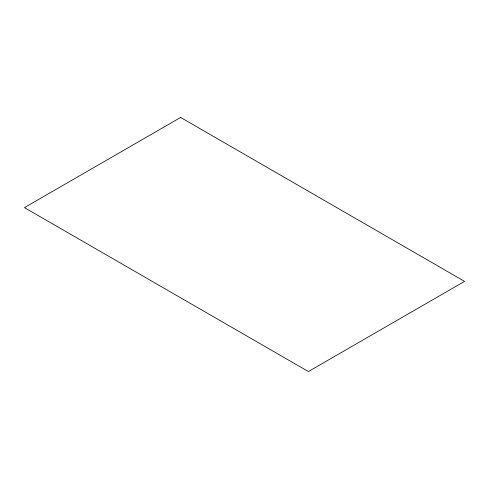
<?xml version="1.0" encoding="UTF-8"?>
<svg xmlns="http://www.w3.org/2000/svg" width="489" height="489" viewBox="0 0 489 489"><rect width="100%" height="100%" fill="white"/><g stroke="black" fill="none" stroke-linecap="round" stroke-linejoin="round"><path stroke-width="0.73" d="M180.612 117.458L24.45 207.617L308.388 371.542L464.55 281.383L180.612 117.458"/></g></svg>
